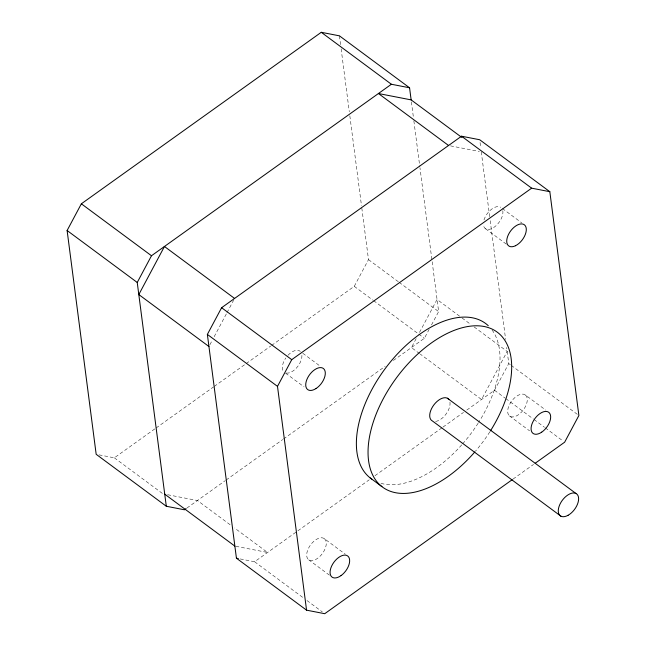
<?xml version="1.0" encoding="UTF-8"?>
<svg xmlns="http://www.w3.org/2000/svg" width="646" height="646" viewBox="0 0 646 646"><rect width="100%" height="100%" fill="white"/><g stroke="black" fill="none" stroke-linecap="round" stroke-linejoin="round"><path stroke-width="0.48" stroke-dasharray="3.23 2.42" d="M209.885 344.738L212.259 340.28M214.165 336.719L226.512 313.576M226.98 312.688L233.634 300.22M271.562 345.449L354.258 286.331L368.503 259.627L361.631 206.672M416.169 338.657L411.421 347.556L419.48 353.532M419.488 332.424L437.059 299.486L461.244 317.396M393.382 360.452L424.39 338.286L429.138 329.387M431.512 324.938L438.634 311.582L419.957 167.75M466.792 410.065L494.513 390.249L508.765 363.536L506.674 347.451M99.04 454.857L114.35 457.828L155.29 428.564M156.106 427.983L213.422 387.011M214.246 386.421L245.359 364.183M246.174 363.593L270.739 346.038M186.912 508.047L225.317 480.592M226.14 480.01L282.706 439.571M283.529 438.981L385.186 366.314M240.255 558.952L254.605 561.745L297.087 531.375M297.911 530.794L369.229 479.8M374.971 475.698L442.195 427.644M443.019 427.063L463.513 412.406M513.061 479.074L533.531 464.442M450.48 145.859L479.34 151.471M167.621 494.723L197.442 500.521L231.3 525.602M235.822 546.298L267.573 552.475L234.522 527.992M502.346 208.488L521.693 222.822M485.55 228.749L506.512 244.277M462.052 317.993L470.918 324.567M474.14 326.957L507.191 351.44L481.545 399.519L420.288 354.129M368.503 259.627L398.332 281.721M399.131 282.318L438.634 311.582M508.765 363.536L510.372 364.732M511.18 365.329L577.282 414.296M525.553 395.142A13.146 7.332 -53.5 0 1 518.302 414.853A13.146 7.332 -53.5 0 1 508.636 406.568A13.146 7.332 -53.5 0 1 525.553 395.142L545.7 410.073M354.258 286.331L372.799 300.067M373.606 300.665L417.938 333.514M418.745 334.111L424.39 338.286M494.513 390.249L504.994 398.009M505.802 398.606L533.208 418.907M534.016 419.504L544.489 427.272M545.297 427.87L563.029 441.008M509.444 415.903L529.591 430.834M302.78 353.273L320.513 366.411M285.524 373.13L304.064 386.865M324.316 538.651A13.146 7.332 -53.5 0 1 317.679 558.273A13.146 7.332 -53.5 0 1 307.472 550.707A13.146 7.332 -53.5 0 1 324.316 538.651L345.279 554.179M308.659 559.767L329.621 575.295M114.35 457.828L162.711 493.665M254.605 561.745L303.773 598.172M307.003 600.562L322.314 611.907M480.059 142.54L480.785 148.12M481.27 151.842L489.692 216.709M490.209 220.706L505.632 339.465M411.397 101.882L413.343 116.853M413.86 120.842L419.819 166.749M339.441 35.837L340.603 44.824M341.128 48.821L349.3 111.766M349.817 115.755L361.494 205.678M492.082 330.017A96.407 53.796 -53.5 0 1 478.678 422.347M478.137 423.203A96.407 53.796 -53.5 0 1 462.407 444.117M461.737 444.868A96.407 53.796 -53.5 0 1 380.357 483.16M502.814 210.709A13.146 7.332 -53.5 0 1 494.715 226.803A13.146 7.332 -53.5 0 1 483.474 225.333M483.983 219.963A13.146 7.332 -53.5 0 1 500.731 207.293M449.971 402.2A13.663 7.623 -53.5 0 1 445.78 414.433A13.663 7.623 -53.5 0 1 435.243 421.45M489.821 431.859A96.407 53.796 -53.5 0 1 475.416 451.255M301.924 355.405A13.146 7.332 -53.5 0 1 296.344 368.107A13.146 7.332 -53.5 0 1 285.572 372.912M282.819 370.263A13.146 7.332 -53.5 0 1 285.79 357.981M287.938 355.308A13.146 7.332 -53.5 0 1 300.366 351.481"/><path stroke-width="0.97" d="M186.096 508.628L184.473 509.791L166.305 506.254L96.173 454.3L67.111 230.509L81.356 203.797L321.264 32.3L339.441 35.837L409.564 87.791L411.139 99.888L461.922 137.509M166.305 506.254L137.235 282.464L151.487 255.751L391.395 84.255L409.564 87.791M512.246 479.663L324.736 613.7L306.559 610.163L236.436 558.209L207.366 334.418L221.61 307.714L461.527 136.209L479.695 139.746L549.827 191.701L578.889 415.491L564.644 442.203L535.171 463.271M306.559 610.163L277.497 386.373L291.742 359.669L531.65 188.172L549.827 191.701M411.139 99.888L378.427 93.525L448.558 145.479M236.436 558.209L238.342 558.58M321.264 32.3L391.395 84.255M461.527 136.209L531.65 188.172M447.339 398.202L575.909 493.455M560.994 516.235L432.424 420.982A13.663 7.623 -53.5 0 1 433.983 404.751A13.663 7.623 -53.5 0 1 448.881 399.47M234.579 298.444L164.455 246.481L138.809 294.56L208.941 346.514M81.356 203.797L151.487 255.751M221.61 307.714L291.742 359.669M67.111 230.509L137.235 282.464M207.366 334.418L277.497 386.373M370.247 477.975L381.931 486.632M164.73 494.158L234.861 546.112M371.749 479.074A96.407 53.796 -53.5 0 1 386.227 367.235A96.407 53.796 -53.5 0 1 488.279 325.721M474.753 452.014A96.407 53.796 -53.5 0 1 368.236 457.425A96.407 53.796 -53.5 0 1 465.112 327.046A96.407 53.796 -53.5 0 1 490.362 431.011M341.056 575.594A13.146 7.332 -53.5 0 0 347.693 555.964A13.146 7.332 -53.5 0 0 330.849 568.02A13.146 7.332 -53.5 0 0 341.056 575.594M541.679 432.174A13.146 7.332 -53.5 0 0 548.922 412.455A13.146 7.332 -53.5 0 0 532.013 423.889A13.146 7.332 -53.5 0 0 541.679 432.174M515.532 245.714A13.146 7.332 -53.5 0 0 525.456 226.003A13.146 7.332 -53.5 0 0 508.572 234.296A13.146 7.332 -53.5 0 0 515.532 245.714M316.007 388.561A13.146 7.332 -53.5 0 0 323.743 368.801A13.146 7.332 -53.5 0 0 306.793 379.719A13.146 7.332 -53.5 0 0 316.007 388.561M568.076 515.29A13.663 7.623 -53.5 0 0 577.451 494.723A13.663 7.623 -53.5 0 0 559.824 504.526A13.663 7.623 -53.5 0 0 568.076 515.29"/></g></svg>
